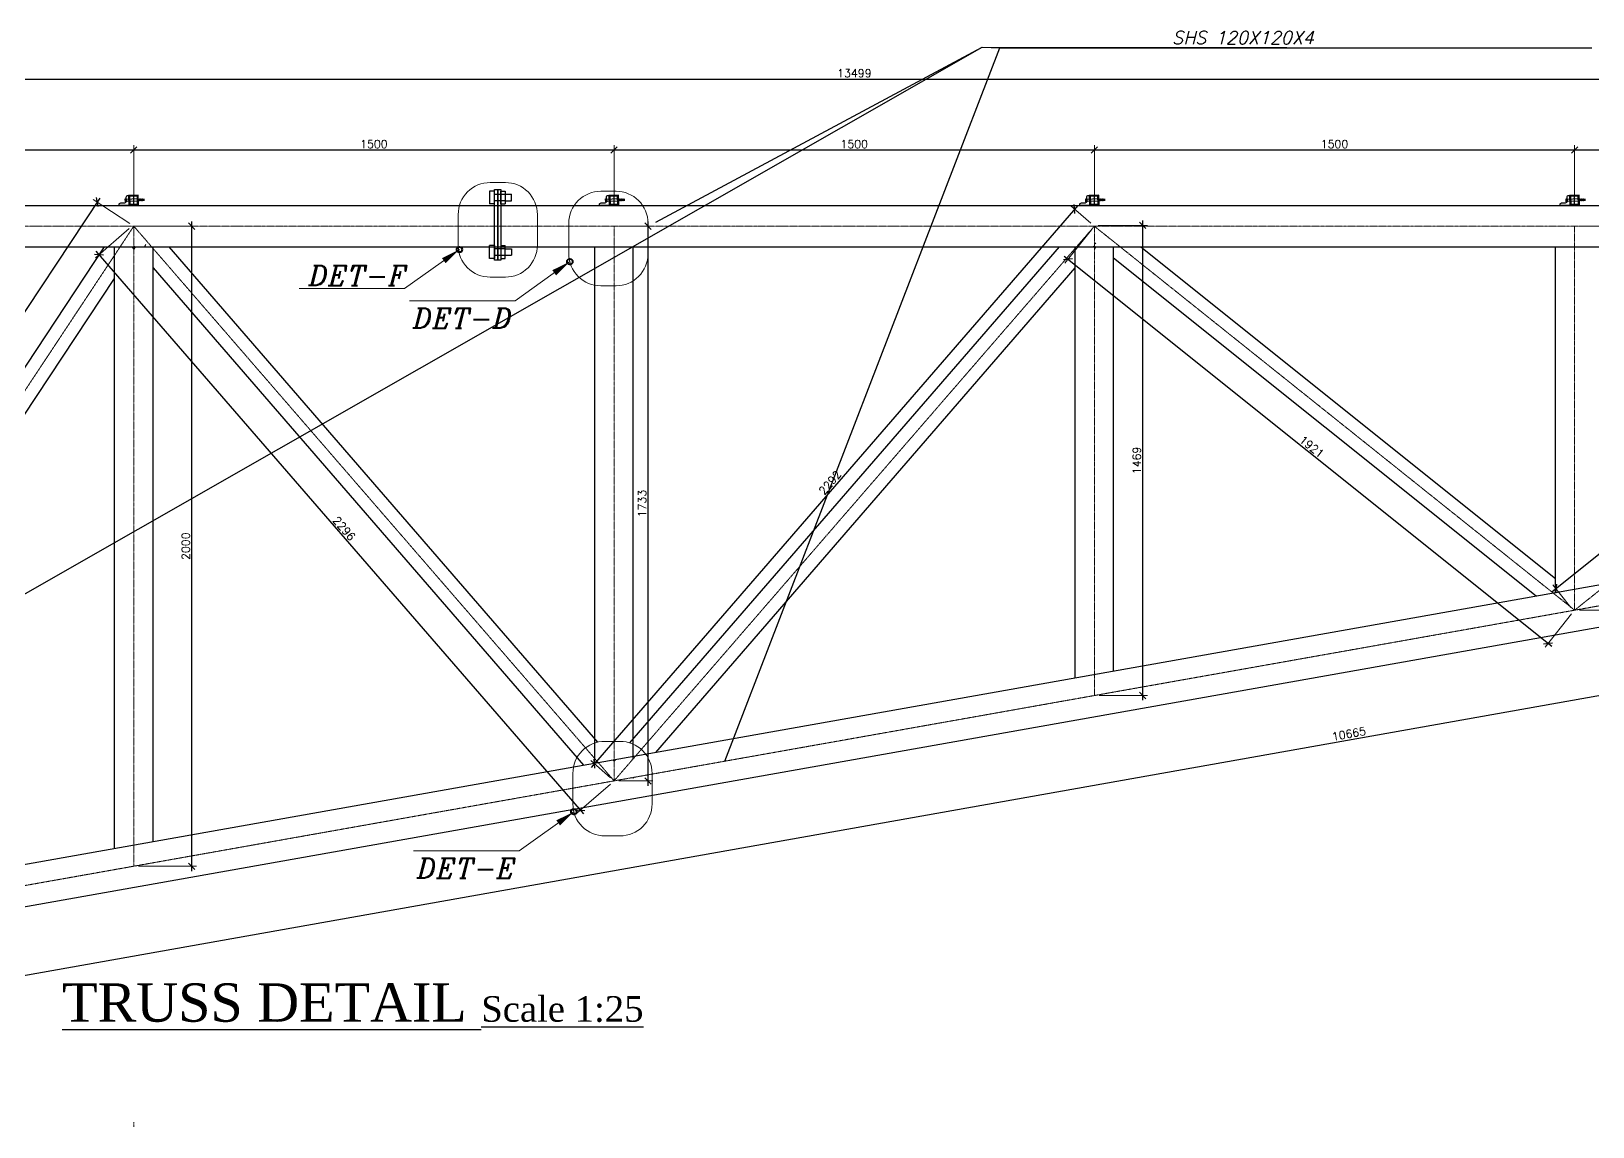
# Model space of a CAD drawing. Extents: x 60675 to 406257, y -6788 to 756297.
# Drawn here: x 393160 to 398037, y 742347 to 745771 of the extents above; entities that cross this region are included whole.
import ezdxf

# ---------------------------------------------------------------- set-up
doc = ezdxf.new("R2010")
doc.units = 0
for name, pattern in [('CENTER2', [1.125, 0.75, -0.125, 0.125, -0.125]), ('CENTERX2', [101.6, 63.5, -12.7, 12.7, -12.7]), ('DASHED', [0.75, 0.5, -0.25])]:
    doc.linetypes.add(name, pattern=pattern)
doc.layers.get('0').update_dxf_attribs({"linetype": 'CONTINUOUS'})
doc.layers.get('Defpoints').update_dxf_attribs({"linetype": 'CONTINUOUS'})
for name, color, linetype, lineweight in [('Axis', 144, 'CENTERX2', 9), ('DIM', 247, 'CONTINUOUS', 20), ('TEXT', 7, 'CONTINUOUS', 25)]:
    doc.layers.add(name, color=color, linetype=linetype, lineweight=lineweight)
for name, color, linetype in [('bolt', 4, 'CONTINUOUS'), ('HATC H', 8, 'CONTINUOUS'), ('plate', 4, 'CONTINUOUS'), ('TRUSS-LAYOUT', 30, 'CONTINUOUS')]:
    doc.layers.add(name, color=color, linetype=linetype)
doc.styles.add('bold 1', font='italic.shx', dxfattribs={"height": 150})
doc.styles.add('BOLDTEXT4', font='italic.shx')
doc.styles.add('DIM50', font='romans.shx')
doc.styles.add('TEXT50-2.25', font='romans.shx')
doc.dimstyles.new('DIM 1-5A', dxfattribs={"dimtxt": 11.25, "dimasz": 10, "dimexe": 7.5, "dimexo": 7.5, "dimgap": 2.5, "dimtad": 1, "dimdec": 0, "dimzin": 0, "dimdsep": 46, "dimtxsty": 'DIM50', "dimblk": 'OBLIQUE', "dimcen": 2.5, "dimdle": 7.5, "dimclrd": 9, "dimclre": 9, "dimclrt": 3, "dimazin": 0, "dimtfac": 1, "dimtdec": 0, "dimtix": 1, "dimtofl": 0, "dimtmove": 0, "dimatfit": 3, "dimfxl": 1, "dimtolj": 1, "dimtzin": 0, "dimarcsym": 0})
doc.dimstyles.new('DIM-10', dxfattribs={"dimtxt": 25, "dimasz": 20, "dimexe": 15, "dimexo": 15, "dimgap": 6, "dimtad": 1, "dimdec": 0, "dimzin": 0, "dimdsep": 46, "dimtxsty": 'TEXT50-2.25', "dimblk1": 'OBLIQUE', "dimblk2": 'OBLIQUE', "dimsah": 1, "dimcen": 5, "dimdle": 15, "dimclrd": 9, "dimclre": 9, "dimclrt": 3, "dimadec": 0, "dimazin": 0, "dimtfac": 1, "dimtdec": 0, "dimtix": 1, "dimtmove": 0, "dimatfit": 0, "dimfxl": 1, "dimtolj": 1, "dimtzin": 0, "dimlwe": -1, "dimarcsym": 0})
doc.dimstyles.new('DIM-100', dxfattribs={"dimtxt": 200, "dimasz": 100, "dimexe": 75, "dimexo": 75, "dimgap": 30, "dimtad": 1, "dimdec": 0, "dimzin": 0, "dimdsep": 46, "dimtxsty": 'TEXT50-2.25', "dimblk1": 'OBLIQUE', "dimblk2": 'OBLIQUE', "dimsah": 1, "dimcen": 25, "dimdle": 75, "dimclrd": 9, "dimclre": 9, "dimclrt": 3, "dimazin": 0, "dimtfac": 1, "dimtdec": 0, "dimtmove": 0, "dimatfit": 0, "dimfxl": 1, "dimtolj": 1, "dimtzin": 0, "dimlwe": -1, "dimarcsym": 0})

# ---------------------------------------------------------------- blocks, each defined once
blk = doc.blocks.new('GREWQO')
at = {"layer": 'bolt'}
for points in [[(7765215.5, 1689388.4), (7765217, 1689394.2)], [(7765251.1, 1689387.3), (7765248.6, 1689377.5), (7765251.5, 1689376.7), (7765254.1, 1689386.6), (7765251.2, 1689387.4)]]:
    blk.add_lwpolyline(points, dxfattribs=at)
blk.add_lwpolyline([(7765215.5, 1689388.4), (7765217, 1689394.2), (7765250.6, 1689385.4), (7765249.1, 1689379.5)], close=True, dxfattribs=at)
blk.add_lwpolyline([(7765238.7, 1689369.7), (7765267.9, 1689362), (7765268.6, 1689364.5, 0.414214), (7765265, 1689370.6), (7765252.8, 1689373.8, -0.414214), (7765249.2, 1689380), (7765252.4, 1689392.2, 0.414214), (7765248.8, 1689398.3), (7765246.4, 1689399)], format="xyb", close=True, dxfattribs=at)
at = {"layer": 'HATC H'}
blk.add_line((7765197.5, 1689399.4, 334.8), (7765196, 1689393.5, 334.8), dxfattribs=at)
for points in [[(7765196, 1689393.5), (7765197.5, 1689395.2), (7765197.9, 1689393), (7765199.5, 1689398.9), (7765198, 1689397.2), (7765197.5, 1689399.4), (7765196, 1689393.5)], [(7765197.5, 1689395.2), (7765199.5, 1689398.9)], [(7765197.9, 1689393), (7765199.5, 1689398.9), (7765199.9, 1689396.6), (7765201.4, 1689398.3), (7765199.9, 1689392.5), (7765199.4, 1689394.7), (7765197.9, 1689393)], [(7765199.4, 1689394.7), (7765201.4, 1689398.3)], [(7765199.9, 1689392.5), (7765201.4, 1689398.3), (7765201.9, 1689396.1), (7765203.4, 1689397.8), (7765201.8, 1689392), (7765201.4, 1689394.2), (7765199.9, 1689392.5)], [(7765201.4, 1689394.2), (7765203.4, 1689397.8)], [(7765201.8, 1689392), (7765203.4, 1689397.8), (7765203.8, 1689395.6), (7765205.3, 1689397.3), (7765203.8, 1689391.5), (7765203.3, 1689393.7), (7765201.8, 1689392)], [(7765203.3, 1689393.7), (7765205.3, 1689397.3)], [(7765203.8, 1689391.5), (7765205.3, 1689397.3), (7765205.8, 1689395.1), (7765207.3, 1689396.8), (7765205.7, 1689391), (7765205.3, 1689393.2), (7765203.8, 1689391.5)], [(7765205.3, 1689393.2), (7765207.3, 1689396.8)], [(7765205.7, 1689391), (7765207.3, 1689396.8), (7765207.7, 1689394.6), (7765209.2, 1689396.3), (7765207.7, 1689390.4), (7765207.2, 1689392.6), (7765205.7, 1689391)], [(7765207.2, 1689392.6), (7765209.2, 1689396.3)], [(7765207.7, 1689390.4), (7765209.2, 1689396.3), (7765209.7, 1689394.1), (7765211.2, 1689395.8), (7765209.6, 1689389.9), (7765209.2, 1689392.1), (7765207.7, 1689390.4)], [(7765209.2, 1689392.1), (7765211.2, 1689395.8)], [(7765209.6, 1689389.9), (7765211.2, 1689395.8), (7765211.6, 1689393.6), (7765213.1, 1689395.3), (7765211.6, 1689389.4), (7765211.1, 1689391.6), (7765209.6, 1689389.9)], [(7765211.1, 1689391.6), (7765213.1, 1689395.3)], [(7765211.6, 1689389.4), (7765213.1, 1689395.3), (7765213.6, 1689393.1), (7765215.1, 1689394.7), (7765213.5, 1689388.9), (7765213.1, 1689391.1), (7765211.6, 1689389.4)], [(7765213.1, 1689391.1), (7765215.1, 1689394.7)], [(7765213.5, 1689388.9), (7765215.1, 1689394.7), (7765215.5, 1689392.5), (7765217, 1689394.2), (7765215.5, 1689388.4), (7765215, 1689390.6), (7765213.5, 1689388.9)], [(7765215, 1689390.6), (7765217, 1689394.2)]]:
    blk.add_lwpolyline(points, dxfattribs=at)
at = {"layer": 'TRUSS-LAYOUT'}
for points in [[(7765217.2, 1689406.7), (7765246.4, 1689399), (7765238.7, 1689369.7), (7765209.5, 1689377.5)], [(7765219.3, 1689403), (7765242.7, 1689396.8), (7765236.5, 1689373.4), (7765213.2, 1689379.6)]]:
    blk.add_lwpolyline(points, close=True, dxfattribs=at)
blk = doc.blocks.new('ny')
at = {"color": 4}
for p, q in [((830295, 575610), (830295, 575570)), ((830311, 575610), (830295, 575610)), ((830311, 575570), (830311, 575610)), ((830311, 575600), (830312, 575600)), ((830311, 575580), (830312, 575580)), ((830331, 575610), (830343.8, 575610)), ((830331, 575570), (830331, 575610)), ((830343.8, 575610), (830343.8, 575570)), ((830343.8, 575600), (830364.1, 575600)), ((830343.8, 575580), (830364.1, 575580)), ((830364.1, 575580), (830364.1, 575600)), ((830311, 575570), (830295, 575570)), ((830331, 575570), (830343.8, 575570))]:
    blk.add_line(p, q, dxfattribs=at)
at = {"color": 4, "linetype": 'DASHED', "ltscale": 0.4}
for p, q in [((830311.7, 575600), (830344.4, 575600)), ((830344.4, 575580), (830311.7, 575580))]:
    blk.add_line(p, q, dxfattribs=at)
blk = doc.blocks.new('_Oblique')
at = {"color": 0, "linetype": 'ByBlock', "lineweight": -2}
blk.add_line((-0.5, -0.5), (0.5, 0.5), dxfattribs=at)
blk = doc.blocks.new('*D248')
at = {"layer": 'Defpoints', "color": 0, "lineweight": 25}
for p in [(393480.3, 745400), (391980.3, 745226.8), (393480.3, 745226.8)]:
    blk.add_point(p, dxfattribs=at)
at = {"layer": 'DIM', "color": 9, "lineweight": -2}
blk.add_line((391965.3, 745400), (393495.3, 745400), dxfattribs=at)
at = {"layer": 'DIM', "color": 9}
for p, q in [((391980.3, 745241.8), (391980.3, 745415)), ((393480.3, 745241.8), (393480.3, 745415))]:
    blk.add_line(p, q, dxfattribs=at)
at = {"layer": 'DIM', "color": 9, "lineweight": -2, "xscale": 20, "yscale": 20, "zscale": 20, "rotation": 180}
blk.add_blockref('_Oblique', (391980.3, 745400), dxfattribs=at)
at = {"layer": 'DIM', "color": 9, "lineweight": -2, "xscale": 20, "yscale": 20, "zscale": 20}
blk.add_blockref('_Oblique', (393480.3, 745400), dxfattribs=at)
at = {"layer": 'DIM', "color": 3, "insert": (392730.3, 745418.5), "char_height": 25, "attachment_point": 5, "style": 'TEXT50-2.25'}
blk.add_mtext('\\A1;1500', dxfattribs=at)
blk = doc.blocks.new('*D249')
at = {"layer": 'Defpoints', "color": 0, "lineweight": 25}
for p in [(394980.3, 745400), (393480.3, 745226.8), (394980.3, 745226.8)]:
    blk.add_point(p, dxfattribs=at)
at = {"layer": 'DIM', "color": 9, "lineweight": -2}
blk.add_line((393465.3, 745400), (394995.3, 745400), dxfattribs=at)
at = {"layer": 'DIM', "color": 9}
for p, q in [((393480.3, 745241.8), (393480.3, 745415)), ((394980.3, 745241.8), (394980.3, 745415))]:
    blk.add_line(p, q, dxfattribs=at)
at = {"layer": 'DIM', "color": 9, "lineweight": -2, "xscale": 20, "yscale": 20, "zscale": 20, "rotation": 180}
blk.add_blockref('_Oblique', (393480.3, 745400), dxfattribs=at)
at = {"layer": 'DIM', "color": 9, "lineweight": -2, "xscale": 20, "yscale": 20, "zscale": 20}
blk.add_blockref('_Oblique', (394980.3, 745400), dxfattribs=at)
at = {"layer": 'DIM', "color": 3, "insert": (394230.3, 745418.5), "char_height": 25, "attachment_point": 5, "style": 'TEXT50-2.25'}
blk.add_mtext('\\A1;1500', dxfattribs=at)
blk = doc.blocks.new('*D250')
at = {"layer": 'Defpoints', "color": 0, "lineweight": 25}
for p in [(396480.3, 745400), (394980.3, 745226.8), (396480.3, 745226.8)]:
    blk.add_point(p, dxfattribs=at)
at = {"layer": 'DIM', "color": 9, "lineweight": -2}
blk.add_line((394965.3, 745400), (396495.3, 745400), dxfattribs=at)
at = {"layer": 'DIM', "color": 9}
for p, q in [((394980.3, 745241.8), (394980.3, 745415)), ((396480.3, 745241.8), (396480.3, 745415))]:
    blk.add_line(p, q, dxfattribs=at)
at = {"layer": 'DIM', "color": 9, "lineweight": -2, "xscale": 20, "yscale": 20, "zscale": 20, "rotation": 180}
blk.add_blockref('_Oblique', (394980.3, 745400), dxfattribs=at)
at = {"layer": 'DIM', "color": 9, "lineweight": -2, "xscale": 20, "yscale": 20, "zscale": 20}
blk.add_blockref('_Oblique', (396480.3, 745400), dxfattribs=at)
at = {"layer": 'DIM', "color": 3, "insert": (395730.3, 745418.5), "char_height": 25, "attachment_point": 5, "style": 'TEXT50-2.25'}
blk.add_mtext('\\A1;1500', dxfattribs=at)
blk = doc.blocks.new('*D251')
at = {"layer": 'Defpoints', "color": 0, "lineweight": 25}
for p in [(397980.3, 745400), (396480.3, 745226.8), (397980.3, 745226.8)]:
    blk.add_point(p, dxfattribs=at)
at = {"layer": 'DIM', "color": 9, "lineweight": -2}
blk.add_line((396465.3, 745400), (397995.3, 745400), dxfattribs=at)
at = {"layer": 'DIM', "color": 9}
for p, q in [((396480.3, 745241.8), (396480.3, 745415)), ((397980.3, 745241.8), (397980.3, 745415))]:
    blk.add_line(p, q, dxfattribs=at)
at = {"layer": 'DIM', "color": 9, "lineweight": -2, "xscale": 20, "yscale": 20, "zscale": 20, "rotation": 180}
blk.add_blockref('_Oblique', (396480.3, 745400), dxfattribs=at)
at = {"layer": 'DIM', "color": 9, "lineweight": -2, "xscale": 20, "yscale": 20, "zscale": 20}
blk.add_blockref('_Oblique', (397980.3, 745400), dxfattribs=at)
at = {"layer": 'DIM', "color": 3, "insert": (397230.3, 745418.5), "char_height": 25, "attachment_point": 5, "style": 'TEXT50-2.25'}
blk.add_mtext('\\A1;1500', dxfattribs=at)
blk = doc.blocks.new('*D252')
at = {"layer": 'Defpoints', "color": 0, "lineweight": 25}
for p in [(399480.3, 745400), (397980.3, 745226.8), (399480.3, 745226.8)]:
    blk.add_point(p, dxfattribs=at)
at = {"layer": 'DIM', "color": 9, "lineweight": -2}
blk.add_line((397965.3, 745400), (399495.3, 745400), dxfattribs=at)
at = {"layer": 'DIM', "color": 9}
for p, q in [((397980.3, 745241.8), (397980.3, 745415)), ((399480.3, 745241.8), (399480.3, 745415))]:
    blk.add_line(p, q, dxfattribs=at)
at = {"layer": 'DIM', "color": 9, "lineweight": -2, "xscale": 20, "yscale": 20, "zscale": 20, "rotation": 180}
blk.add_blockref('_Oblique', (397980.3, 745400), dxfattribs=at)
at = {"layer": 'DIM', "color": 9, "lineweight": -2, "xscale": 20, "yscale": 20, "zscale": 20}
blk.add_blockref('_Oblique', (399480.3, 745400), dxfattribs=at)
at = {"layer": 'DIM', "color": 3, "insert": (398730.3, 745418.5), "char_height": 25, "attachment_point": 5, "style": 'TEXT50-2.25'}
blk.add_mtext('\\A1;1500', dxfattribs=at)
blk = doc.blocks.new('*D258')
at = {"layer": 'Defpoints', "color": 0, "lineweight": 25}
for p in [(402480.3, 744761.8), (402528.6, 744490.5), (391980.3, 742894.9)]:
    blk.add_point(p, dxfattribs=at)
at = {"layer": 'DIM', "color": 9}
for p, q in [((402483, 744747), (402531.2, 744475.7)), ((391983, 742880.2), (392031.2, 742608.9))]:
    blk.add_line(p, q, dxfattribs=at)
at = {"layer": 'DIM', "color": 9, "lineweight": -2}
blk.add_line((392013.8, 742621), (402543.4, 744493.1), dxfattribs=at)
at = {"layer": 'DIM', "color": 9, "lineweight": -2, "xscale": 20, "yscale": 20, "zscale": 20}
for p, rotation in [((402528.6, 744490.5), 10.081528676), ((392028.6, 742623.6), 190.081528676)]:
    blk.add_blockref('_Oblique', p, dxfattribs=dict(at, rotation=rotation))
at = {"layer": 'DIM', "color": 3, "insert": (397275.3, 743575.3), "char_height": 25, "attachment_point": 5, "rotation": 10.0815, "style": 'TEXT50-2.25'}
blk.add_mtext('\\A1;10665', dxfattribs=at)
blk = doc.blocks.new('*D259')
at = {"layer": 'Defpoints', "color": 0, "lineweight": 25}
for p in [(402480.3, 745621.4), (388981.2, 745161.8), (402480.3, 745161.8)]:
    blk.add_point(p, dxfattribs=at)
at = {"layer": 'DIM', "color": 9}
for p, q in [((388981.2, 745176.8), (388981.2, 745636.4)), ((402480.3, 745176.8), (402480.3, 745636.4))]:
    blk.add_line(p, q, dxfattribs=at)
at = {"layer": 'DIM', "color": 9, "lineweight": -2}
blk.add_line((388966.2, 745621.4), (402495.3, 745621.4), dxfattribs=at)
at = {"layer": 'DIM', "color": 9, "lineweight": -2, "xscale": 20, "yscale": 20, "zscale": 20, "rotation": 180}
blk.add_blockref('_Oblique', (388981.2, 745621.4), dxfattribs=at)
at = {"layer": 'DIM', "color": 9, "lineweight": -2, "xscale": 20, "yscale": 20, "zscale": 20}
blk.add_blockref('_Oblique', (402480.3, 745621.4), dxfattribs=at)
at = {"layer": 'DIM', "color": 3, "insert": (395730.8, 745639.9), "char_height": 25, "attachment_point": 5, "style": 'TEXT50-2.25'}
blk.add_mtext('\\A1;13499', dxfattribs=at)
blk = doc.blocks.new('*D262')
at = {"layer": 'Defpoints', "color": 0, "lineweight": 25}
for p in [(393480.3, 745161.8), (391866.2, 742970.5), (391980.3, 742894.9)]:
    blk.add_point(p, dxfattribs=at)
at = {"layer": 'DIM', "color": 9, "lineweight": -2}
blk.add_line((393374.5, 745249.8), (391857.9, 742958), dxfattribs=at)
at = {"layer": 'DIM', "color": 9}
for p, q in [((393467.8, 745170), (393353.7, 745245.6)), ((391967.8, 742903.2), (391853.7, 742978.8))]:
    blk.add_line(p, q, dxfattribs=at)
at = {"layer": 'DIM', "color": 9, "lineweight": -2, "xscale": 20, "yscale": 20, "zscale": 20}
for p, rotation in [((393366.2, 745237.3), 56.50686206441274), ((391866.2, 742970.5), 236.5068620644128)]:
    blk.add_blockref('_Oblique', p, dxfattribs=dict(at, rotation=rotation))
at = {"layer": 'DIM', "color": 3, "insert": (392600.8, 744114.1), "char_height": 25, "attachment_point": 5, "rotation": 56.5069, "style": 'TEXT50-2.25'}
blk.add_mtext('\\A1;2718', dxfattribs=at)
blk = doc.blocks.new('*D263')
at = {"layer": 'Defpoints', "color": 0, "lineweight": 25}
for p in [(393477, 745164), (394980.3, 743428.3), (394875, 743337.1)]:
    blk.add_point(p, dxfattribs=at)
at = {"layer": 'DIM', "color": 9}
for p, q in [((393465.7, 745154.2), (393360.3, 745062.9)), ((394969, 743418.5), (394863.7, 743327.2))]:
    blk.add_line(p, q, dxfattribs=at)
at = {"layer": 'DIM', "color": 9, "lineweight": -2}
blk.add_line((393361.8, 745084.1), (394884.8, 743325.7), dxfattribs=at)
at = {"layer": 'DIM', "color": 9, "lineweight": -2, "xscale": 20, "yscale": 20, "zscale": 20}
for p, rotation in [((393371.7, 745072.7), 130.8972547669386), ((394875, 743337.1), 310.8972547669387)]:
    blk.add_blockref('_Oblique', p, dxfattribs=dict(at, rotation=rotation))
at = {"layer": 'DIM', "color": 3, "insert": (394137.3, 744217), "char_height": 25, "attachment_point": 5, "rotation": 310.8973, "style": 'TEXT50-2.25'}
blk.add_mtext('\\A1;2296', dxfattribs=at)
blk = doc.blocks.new('*D264')
at = {"layer": 'Defpoints', "color": 0, "lineweight": 25}
for p in [(396480.3, 745161.8), (394918.6, 743481.7), (394980.3, 743428.3)]:
    blk.add_point(p, dxfattribs=at)
at = {"layer": 'DIM', "color": 9, "lineweight": -2}
blk.add_line((396428.5, 745226.5), (394908.8, 743470.4), dxfattribs=at)
at = {"layer": 'DIM', "color": 9}
for p, q in [((396469, 745171.6), (396407.3, 745225)), ((394969, 743438.1), (394907.3, 743491.5))]:
    blk.add_line(p, q, dxfattribs=at)
at = {"layer": 'DIM', "color": 9, "lineweight": -2, "xscale": 20, "yscale": 20, "zscale": 20}
for p, rotation in [((396418.6, 745215.2), 49.12964724617468), ((394918.6, 743481.7), 229.1296472461747)]:
    blk.add_blockref('_Oblique', p, dxfattribs=dict(at, rotation=rotation))
at = {"layer": 'DIM', "color": 3, "insert": (395654.7, 744360.5), "char_height": 25, "attachment_point": 5, "rotation": 49.1296, "style": 'TEXT50-2.25'}
blk.add_mtext('\\A1;2292', dxfattribs=at)
blk = doc.blocks.new('*D265')
at = {"layer": 'Defpoints', "color": 0, "lineweight": 25}
for p in [(396480.3, 745161.8), (397980.3, 743961.7), (397897.5, 743858.2)]:
    blk.add_point(p, dxfattribs=at)
at = {"layer": 'DIM', "color": 9}
for p, q in [((396471, 745150.1), (396388.2, 745046.5)), ((397971, 743950), (397888.2, 743846.5))]:
    blk.add_line(p, q, dxfattribs=at)
at = {"layer": 'DIM', "color": 9, "lineweight": -2}
blk.add_line((396385.8, 745067.6), (397909.2, 743848.8), dxfattribs=at)
at = {"layer": 'DIM', "color": 9, "lineweight": -2, "xscale": 20, "yscale": 20, "zscale": 20}
for p, rotation in [((396397.5, 745058.3), 141.3384354982827), ((397897.5, 743858.2), 321.3384354982827)]:
    blk.add_blockref('_Oblique', p, dxfattribs=dict(at, rotation=rotation))
at = {"layer": 'DIM', "color": 3, "insert": (397159.1, 744472.7), "char_height": 25, "attachment_point": 5, "rotation": 321.3384, "style": 'TEXT50-2.25'}
blk.add_mtext('\\A1;1921', dxfattribs=at)
blk = doc.blocks.new('*D266')
at = {"layer": 'Defpoints', "color": 0, "lineweight": 25}
for p in [(399480.3, 745161.8), (397921.6, 744028.8), (397977.8, 743958.6)]:
    blk.add_point(p, dxfattribs=at)
at = {"layer": 'DIM', "color": 9}
for p, q in [((399471, 745173.5), (399414.8, 745243.7)), ((397968.5, 743970.3), (397912.3, 744040.5))]:
    blk.add_line(p, q, dxfattribs=at)
at = {"layer": 'DIM', "color": 9, "lineweight": -2}
blk.add_line((399435.9, 745241.3), (397909.9, 744019.4), dxfattribs=at)
at = {"layer": 'DIM', "color": 9, "lineweight": -2, "xscale": 20, "yscale": 20, "zscale": 20}
for p, rotation in [((399424.1, 745232), 38.68769319489154), ((397921.6, 744028.8), 218.6876931948916)]:
    blk.add_blockref('_Oblique', p, dxfattribs=dict(at, rotation=rotation))
at = {"layer": 'DIM', "color": 3, "insert": (398661.3, 744644.8), "char_height": 25, "attachment_point": 5, "rotation": 38.6877, "style": 'TEXT50-2.25'}
blk.add_mtext('\\A1;1925', dxfattribs=at)
blk = doc.blocks.new('*D273')
at = {"layer": 'Defpoints', "color": 0, "lineweight": 25}
for p in [(397980.3, 745161.8), (398129.1, 745161.8), (397980.3, 743961.7)]:
    blk.add_point(p, dxfattribs=at)
at = {"layer": 'DIM', "color": 9}
for p, q in [((397995.3, 745161.8), (398144.1, 745161.8)), ((397995.3, 743961.7), (398144.1, 743961.7))]:
    blk.add_line(p, q, dxfattribs=at)
at = {"layer": 'DIM', "color": 9, "lineweight": -2}
blk.add_line((398129.1, 743946.7), (398129.1, 745176.8), dxfattribs=at)
at = {"layer": 'DIM', "color": 9, "lineweight": -2, "xscale": 20, "yscale": 20, "zscale": 20}
for p, rotation in [((398129.1, 745161.8), 90), ((398129.1, 743961.7), 270)]:
    blk.add_blockref('_Oblique', p, dxfattribs=dict(at, rotation=rotation))
at = {"layer": 'DIM', "color": 3, "insert": (398110.6, 744561.7), "char_height": 25, "attachment_point": 5, "rotation": 90, "style": 'TEXT50-2.25'}
blk.add_mtext('\\A1;1200', dxfattribs=at)
blk = doc.blocks.new('*D274')
at = {"layer": 'Defpoints', "color": 0, "lineweight": 25}
for p in [(396477.3, 745164.4), (396631.3, 745164.4), (396480.3, 743695)]:
    blk.add_point(p, dxfattribs=at)
at = {"layer": 'DIM', "color": 9}
for p, q in [((396492.3, 745164.4), (396646.3, 745164.4)), ((396495.3, 743695), (396646.3, 743695))]:
    blk.add_line(p, q, dxfattribs=at)
at = {"layer": 'DIM', "color": 9, "lineweight": -2}
blk.add_line((396631.3, 743680), (396631.3, 745179.4), dxfattribs=at)
at = {"layer": 'DIM', "color": 9, "lineweight": -2, "xscale": 20, "yscale": 20, "zscale": 20}
for p, rotation in [((396631.3, 745164.4), 90), ((396631.3, 743695), 270)]:
    blk.add_blockref('_Oblique', p, dxfattribs=dict(at, rotation=rotation))
at = {"layer": 'DIM', "color": 3, "insert": (396612.8, 744429.7), "char_height": 25, "attachment_point": 5, "rotation": 90, "style": 'TEXT50-2.25'}
blk.add_mtext('\\A1;1469', dxfattribs=at)
blk = doc.blocks.new('*D275')
at = {"layer": 'Defpoints', "color": 0, "lineweight": 25}
for p in [(394980.3, 745161.8), (395086.4, 745161.8), (394980.3, 743428.3)]:
    blk.add_point(p, dxfattribs=at)
at = {"layer": 'DIM', "color": 9}
for p, q in [((394995.3, 745161.8), (395101.4, 745161.8)), ((394995.3, 743428.3), (395101.4, 743428.3))]:
    blk.add_line(p, q, dxfattribs=at)
at = {"layer": 'DIM', "color": 9, "lineweight": -2}
blk.add_line((395086.4, 743413.3), (395086.4, 745176.8), dxfattribs=at)
at = {"layer": 'DIM', "color": 9, "lineweight": -2, "xscale": 20, "yscale": 20, "zscale": 20}
for p, rotation in [((395086.4, 745161.8), 90), ((395086.4, 743428.3), 270)]:
    blk.add_blockref('_Oblique', p, dxfattribs=dict(at, rotation=rotation))
at = {"layer": 'DIM', "color": 3, "insert": (395067.9, 744295), "char_height": 25, "attachment_point": 5, "rotation": 90, "style": 'TEXT50-2.25'}
blk.add_mtext('\\A1;1733', dxfattribs=at)
blk = doc.blocks.new('*D277')
at = {"layer": 'Defpoints', "color": 0, "lineweight": 25}
for p in [(393480.3, 745161.8), (393480.3, 743161.6), (393661, 743161.6)]:
    blk.add_point(p, dxfattribs=at)
at = {"layer": 'DIM', "color": 9}
for p, q in [((393495.3, 745161.8), (393676, 745161.8)), ((393495.3, 743161.6), (393676, 743161.6))]:
    blk.add_line(p, q, dxfattribs=at)
at = {"layer": 'DIM', "color": 9, "lineweight": -2}
blk.add_line((393661, 745176.8), (393661, 743146.6), dxfattribs=at)
at = {"layer": 'DIM', "color": 9, "lineweight": -2, "xscale": 20, "yscale": 20, "zscale": 20}
for p, rotation in [((393661, 745161.8), 90), ((393661, 743161.6), 270)]:
    blk.add_blockref('_Oblique', p, dxfattribs=dict(at, rotation=rotation))
at = {"layer": 'DIM', "color": 3, "insert": (393642.5, 744161.7), "char_height": 25, "attachment_point": 5, "rotation": 90, "style": 'TEXT50-2.25'}
blk.add_mtext('\\A1;2000', dxfattribs=at)
blk = doc.blocks.new('LINE')
at = {"layer": 'DIM', "color": 1, "lineweight": 40}
blk.add_circle((837593.9, 475054.5), 8.59, dxfattribs=at)
at = {"layer": 'TEXT', "ltscale": 3}
blk.add_leader([(837593.9, 475054.5), (837422.7, 474932.5), (837093.6, 474932.5)], dimstyle='DIM-100', override={"dimasz": 60, "dimgap": 30, "dimtad": 0}, dxfattribs=at)

msp = doc.modelspace()

# ---------------------------------------------------------------- linework, layer by layer
at = {"color": 5}
for p, q in [((393480.34418, 745226.77196), (393480.34418, 745258.55728)), ((394980.34418, 745226.77196), (394980.34418, 745258.55728)), ((396480.34418, 745226.77196), (396480.34418, 745258.55728)), ((397980.34418, 745226.77196), (397980.34418, 745258.55728)), ((397980.34418, 745226.77196), (397980.34418, 745258.55728))]:
    msp.add_line(p, q, dxfattribs=at)
at = {"layer": 'Axis', "linetype": 'CENTER2'}
for p, q in [((388980.54264, 745161.77196), (402480.34418, 745161.77196)), ((391980.34418, 742894.92935), (393480.34418, 745161.77196)), ((393480.34418, 743161.62115), (393480.34418, 745161.77196)), ((393480.34418, 745161.77196), (394980.34418, 743428.31295)), ((394980.34418, 743428.31295), (396480.34418, 745161.77196)), ((394980.34418, 743428.31295), (394980.34418, 745161.77196)), ((396480.34418, 743695.00476), (396480.34418, 745161.77196)), ((396480.34418, 745161.77196), (397980.34418, 743961.69656)), ((397980.34418, 743961.69656), (399480.34418, 745161.77196)), ((397980.34418, 743961.69656), (397980.34418, 745161.77196)), ((393475.39399, 745096.77196), (393480.34418, 745089.29184)), ((393513.5901, 745096.77196), (393517.96072, 745104.93046)), ((396480.34418, 745089.29184), (396485.29438, 745096.77196)), ((396480.34616, 745100.64484), (396484.60258, 745095.7266)), ((391980.34418, 742894.92935), (402480.34418, 744761.77196)), ((393480.34418, 742347.23183), (393480.34418, 742361.77196))]:
    msp.add_line(p, q, dxfattribs=at)
at = {"layer": 'DIM', "color": 3}
for points in [[(394493.44053, 745198.20444), (394493.44053, 745102.64813, 0.4142135624), (394593.44053, 745002.64813), (394640.79934, 745002.64813, 0.4142135624), (394740.79934, 745102.64813), (394740.79934, 745198.20444, 0.4142135624), (394640.79934, 745298.20444), (394593.44053, 745298.20444, 0.4142135624)], [(394839.05633, 745171.02551), (394839.05633, 745075.4692, 0.4142135624), (394939.05633, 744975.4692), (394986.41514, 744975.4692, 0.4142135624), (395086.41514, 745075.4692), (395086.41514, 745171.02551, 0.4142135624), (394986.41514, 745271.02551), (394939.05633, 745271.02551, 0.4142135624)], [(394851.61995, 743451.74918), (394851.61995, 743356.19287, 0.4142135624), (394951.61995, 743256.19287), (394998.97876, 743256.19287, 0.4142135624), (395098.97876, 743356.19287), (395098.97876, 743451.74918, 0.4142135624), (394998.97876, 743551.74918), (394951.61995, 743551.74918, 0.4142135624)]]:
    msp.add_lwpolyline(points, format="xyb", close=True, dxfattribs=at)
at = {"layer": 'plate', "color": 4, "linetype": 'Continuous', "ltscale": 0.1}
for points in [[(394607.11994, 745276.44317), (394617.11994, 745276.44317), (394617.11994, 745056.01756), (394607.11994, 745056.01756)], [(394617.11994, 745276.44317), (394627.11994, 745276.44317), (394627.11994, 745056.01756), (394617.11994, 745056.01756)]]:
    msp.add_lwpolyline(points, close=True, dxfattribs=at)
at = {"layer": 'TRUSS-LAYOUT'}
for p, q in [((388916.19264, 745226.77196), (402540.34418, 745226.77196)), ((389046.19264, 745096.77196), (402420.34418, 745096.77196)), ((392040.34418, 743058.08821), (393389.36842, 745096.77196)), ((393420.34418, 743216.97284), (393420.34418, 745096.77196)), ((393480.34418, 745100.64256), (393484.60227, 745095.72175)), ((393480.34418, 745089.28681), (393485.29721, 745096.77196)), ((393540.34418, 743238.30818), (393540.34418, 745096.77196)), ((393589.48671, 745096.77196), (394928.7268, 743549.09343)), ((394920.34418, 743483.66464), (394920.34418, 745096.77196)), ((395029.99281, 743546.81826), (396371.20165, 745096.77196)), ((395040.34418, 743497.65131), (395040.34418, 745096.77196)), ((396420.34418, 743750.35644), (396420.34418, 745096.77196)), ((396476.99487, 745096.77196), (396480.34616, 745100.64484)), ((396480.34418, 745110.54571), (396485.40795, 745106.49445)), ((396540.34418, 743771.69179), (396540.34418, 745096.77196)), ((396625.61787, 745096.77196), (397920.34418, 744060.92582)), ((397920.34418, 744017.04825), (397920.34418, 745096.77196)), ((396540.34418, 745062.5427), (397860.44212, 744006.39799)), ((393540.34418, 745031.3042), (394884.9898, 743477.37883)), ((395110.37378, 743517.45086), (396420.34418, 745031.3042)), ((392084.21474, 742979.41633), (393420.34418, 744998.6131)), ((391980.34418, 742960.94871), (402420.34418, 744817.12365)), ((391986.07755, 742829.92935), (400502.54844, 744344.11133)), ((394976.67699, 743493.68031), (394980.34418, 743489.44235)), ((394980.34418, 743489.44235), (394985.34494, 743495.22142)), ((395040.34418, 743436.52191), (395042.8586, 743439.42768)), ((395040.34418, 743436.52191), (395040.34418, 743438.98062))]:
    msp.add_line(p, q, dxfattribs=at)

# ---------------------------------------------------------------- block references
at = {"layer": 'DIM'}
for p in [(-443096.49667, 270034.27762), (-442751.7555, 269996.50842), (-442739.19188, 268277.23209)]:
    msp.add_blockref('LINE', p, dxfattribs=at)
at = {"layer": 'plate'}
msp.add_blockref('ny', (-435703.83617, 169661.40263), dxfattribs=at)
at = {"layer": 'plate', "xscale": -1, "rotation": 180}
msp.add_blockref('ny', (-435703.83617, 1320671.0581), dxfattribs=at)
at = {"layer": 'TEXT', "color": 1, "xscale": -1, "rotation": 347.164179824102}
for p in [(7589348.43581, -2627036.37604), (7590848.43581, -2627036.37604), (7592348.43581, -2627036.37604), (7593848.43581, -2627036.37604)]:
    msp.add_blockref('GREWQO', p, dxfattribs=at)

# ---------------------------------------------------------------- texts
at = {"layer": 'TEXT', "attachment_point": 2, "style": 'BOLDTEXT4'}
for s, insert, char_height in [('SHS 120X120X4', (396944.47883, 745771.14562), 40), ('{\\fTimes New Roman|b0|i0|c0|p18;\\H0.6x;\\LTRUSS DETAIL \\H0.6667x;Scale 1:25}', (394164.32729, 742795.58246), 200)]:
    msp.add_mtext(s, dxfattribs=dict(at, insert=insert, char_height=char_height))
at = {"layer": 'TEXT', "char_height": 62.5, "attachment_point": 8, "rotation": 0.00783336, "style": 'bold 1'}
for s, insert in [('DET-F', (394180.23506, 744976.52479)), ('DET-D', (394506.97575, 744843.31253)), ('DET-E', (394519.53938, 743124.0362))]:
    msp.add_mtext(s, dxfattribs=dict(at, insert=insert))

# ---------------------------------------------------------------- dimensions: what is measured, and where the dimension line sits
at = {"layer": 'DIM'}
for base, p1, p2, picture, middle in [((402480.34418, 745621.41026), (388981.19264, 745161.77196), (402480.34418, 745161.77196), '*D259', (395730.76841, 745639.91026)), ((393480.34418, 745400.00957), (391980.34418, 745226.77196), (393480.34418, 745226.77196), '*D248', (392730.34418, 745418.50957)), ((394980.34418, 745400.00957), (393480.34418, 745226.77196), (394980.34418, 745226.77196), '*D249', (394230.34418, 745418.50957)), ((396480.34418, 745400.00957), (394980.34418, 745226.77196), (396480.34418, 745226.77196), '*D250', (395730.34418, 745418.50957)), ((397980.34418, 745400.00957), (396480.34418, 745226.77196), (397980.34418, 745226.77196), '*D251', (397230.34418, 745418.50957)), ((399480.34418, 745400.00957), (397980.34418, 745226.77196), (399480.34418, 745226.77196), '*D252', (398730.34418, 745418.50957))]:
    dim = msp.add_linear_dim(base=base, p1=p1, p2=p2, dimstyle='DIM-10', override={"dimtmove": 1}, dxfattribs=at)
    dim.commit()
    dim.dimension.update_dxf_attribs({"geometry": picture, "text_midpoint": middle})
for p1, p2, distance, picture, middle in [((393480.34418, 745161.77196), (391980.34418, 742894.92935), -136.89551, '*D262', (392600.7518, 744114.10366)), ((399480.34418, 745161.77196), (397977.84531, 743958.57316), -89.91291, '*D266', (398661.32854, 744644.79585)), ((396480.34418, 745161.77196), (394980.34418, 743428.31295), -81.59089, '*D264', (395654.65624, 744360.53689)), ((393477.00837, 745163.97931), (394980.34418, 743428.31295), -139.37594, '*D263', (394137.30799, 744217.0081)), ((396480.34418, 745161.77196), (397980.34418, 743961.69656), -132.56141, '*D265', (397159.08786, 744472.66945)), ((391980.34418, 742894.92935), (402480.34418, 744761.77196), -275.56527, '*D258', (397275.34329, 743575.25456))]:
    dim = msp.add_aligned_dim(p1=p1, p2=p2, distance=distance, dimstyle='DIM-10', override={"dimtmove": 1}, dxfattribs=at)
    dim.commit()
    dim.dimension.update_dxf_attribs({"geometry": picture, "text_midpoint": middle})
for base, p1, p2, picture, middle in [((393661.00824, 743161.62115), (393480.34418, 745161.77196), (393480.34418, 743161.62115), '*D277', (393642.50824, 744161.69656)), ((395086.41514, 745161.77196), (394980.34418, 743428.31295), (394980.34418, 745161.77196), '*D275', (395067.91514, 744295.04246)), ((396631.34195, 745164.38936), (396480.34418, 743695.00476), (396477.31941, 745164.38936), '*D274', (396612.84195, 744429.69706)), ((398129.11937, 745161.77196), (397980.34418, 743961.69656), (397980.34418, 745161.77196), '*D273', (398110.61937, 744561.73426))]:
    dim = msp.add_linear_dim(base=base, p1=p1, p2=p2, angle=90, dimstyle='DIM-10', override={"dimtmove": 1}, dxfattribs=at)
    dim.commit()
    dim.dimension.update_dxf_attribs({"geometry": picture, "text_midpoint": middle})

# ---------------------------------------------------------------- leaders
for points in [[(391150.08706, 742875.27529, -332.1875), (396129.45972, 745721.15759, -332.1875), (398033.54564, 745718.86413, -332.1875)], [(395111.04345, 745174.83957, -332.1875), (396129.45972, 745721.15759, -332.1875), (396184.70303, 745718.86413, -332.1875)], [(395325.86515, 743489.74469, -332.1875), (396184.70303, 745718.86413, -332.1875), (398033.54564, 745718.86413, -332.1875)]]:
    msp.add_leader(points, dimstyle='DIM 1-5A', override={"dimgap": 50, "dimtad": 0}, dxfattribs=at)

doc.saveas('drawing.dxf')
